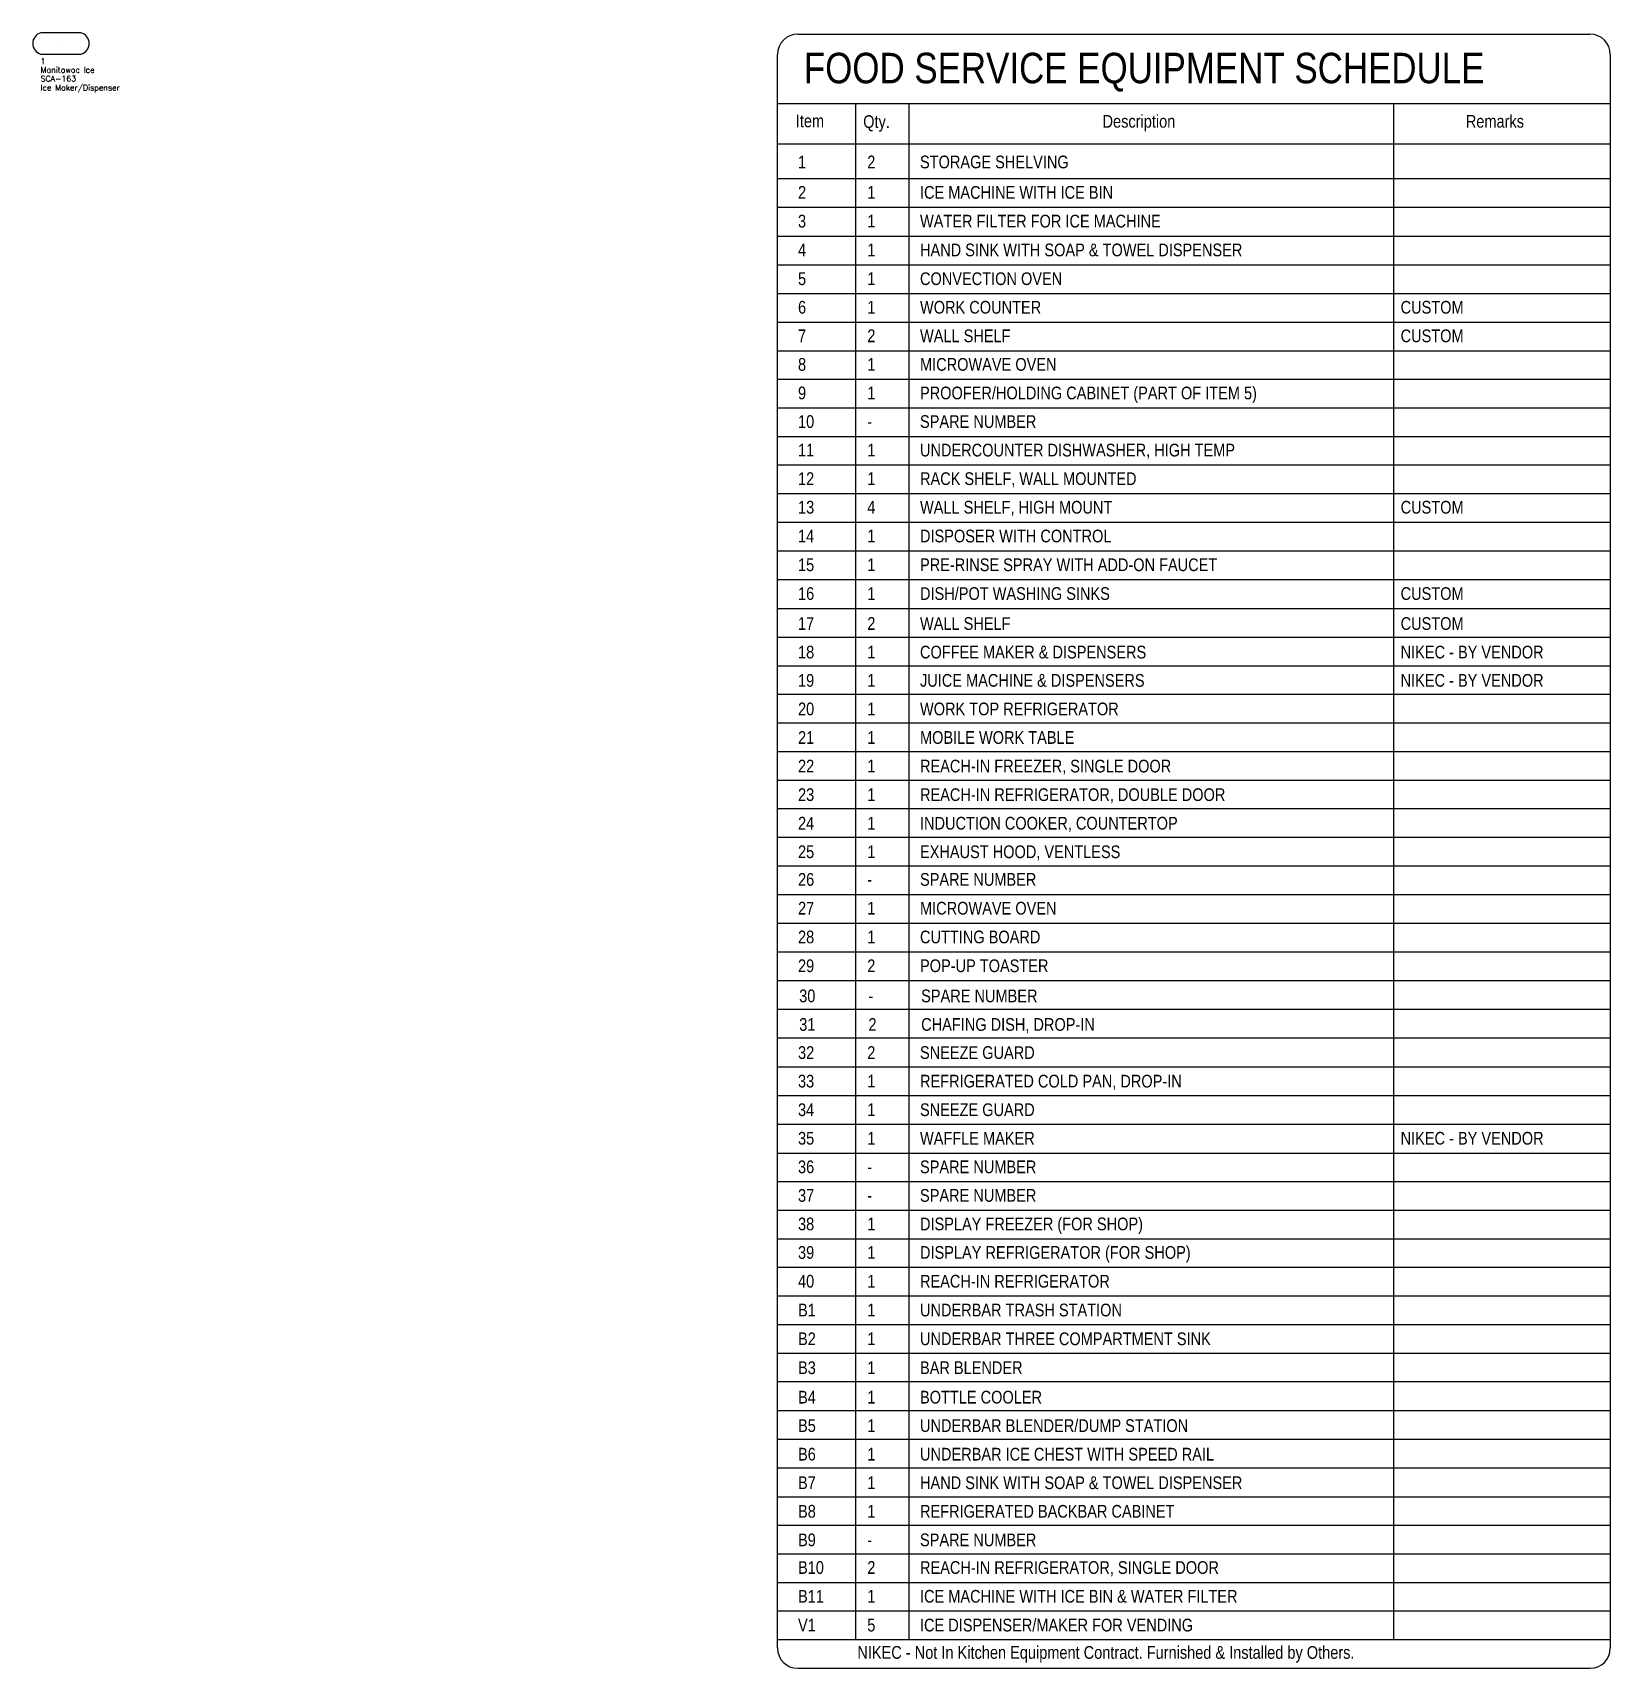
# Model space of a CAD drawing. Extents: x 1854 to 13881, y 653 to 2008.
# Drawn here: x 10255 to 10876, y 1364 to 2008 of the extents above; entities that cross this region are included whole.
import ezdxf
from ezdxf.enums import TextEntityAlignment as Align

# ---------------------------------------------------------------- set-up
doc = ezdxf.new("R2010")
doc.units = 0
doc.header["$LTSCALE"] = 0.5
doc.header["$MEASUREMENT"] = 0
for name, color, linetype in [('800', 8, 'Continuous'), ('801', 8, 'Continuous'), ('802', 8, 'Continuous'), ('FS-EQPLAN', 8, 'Continuous'), ('FS-EQUIP', 8, 'Continuous')]:
    doc.layers.add(name, color=color, linetype=linetype)
doc.styles.add('KCLBAL', font='ROMANS.SHX')
doc.styles.get("Standard").update_dxf_attribs({"font": 'technic_.ttf', "height": 5})

# ---------------------------------------------------------------- blocks, each defined once
blk = doc.blocks.new('kclell4')
at = {"layer": '800'}
blk.add_lwpolyline([(-0.164, 0.088, 0.770139), (-0.164, -0.088), (0.164, -0.088, 0.770139), (0.164, 0.088)], format="xyb", close=True, dxfattribs=at)
at = {"layer": 'DEFPOINTS'}
blk.add_line((0, 0), (0, 0, 0.001), dxfattribs=at)
at = {"layer": '800', "style": 'KCLBAL'}
blk.add_attdef('KCL-ITEM', text='', height=0.0937, dxfattribs=at).set_placement((0, 0), align=Align.MIDDLE)
at = {"layer": '801', "style": 'KCLBAL'}
for tag, p in [('KCL-QTY', (-0.167, -0.169)), ('KCL-MFR-SCHDNAME', (-0.167, -0.24)), ('KCL-MODEL', (-0.167, -0.312)), ('KCL-CATEGORY', (-0.167, -0.386))]:
    blk.add_attdef(tag, p, '', height=0.0469, dxfattribs=at)
at = {"layer": '802', "style": 'KCLBAL', "flags": 1}
for tag, p in [('KCL-REMARK-USER-EQUIP', (-0.167, -0.409)), ('KCL-REMARK', (-0.167, -0.417)), ('KCL-ELEC', (-0.167, -0.434)), ('KCL-EL-REMARK-USER', (-0.167, -0.441)), ('KCL-EL-REMARK', (-0.167, -0.449)), ('KCL-CW', (-0.167, -0.467)), ('KCL-HW', (-0.167, -0.473)), ('KCL-DD', (-0.167, -0.479)), ('KCL-ID', (-0.167, -0.485)), ('KCL-GAS', (-0.167, -0.491)), ('KCL-SI', (-0.167, -0.497)), ('KCL-SR', (-0.167, -0.503)), ('KCL-PL-REMARK-USER', (-0.167, -0.51)), ('KCL-PL-REMARK', (-0.167, -0.517)), ('KCL-HVAC-IN', (-0.167, -0.533)), ('KCL-HVAC-OUT', (-0.167, -0.539)), ('KCL-HVAC-REMARK-USER', (-0.167, -0.545)), ('KCL-HVAC-REMARK', (-0.167, -0.553)), ('KCL-REFRIG-REMARK-USER', (-0.167, -0.57)), ('KCL-USER-PDF-LOCAL', (-0.167, -0.59)), ('KCL-USER-PDF-WEB', (-0.167, -0.598)), ('KCL-NAFEM-SIS', (-0.167, -0.616)), ('KCL-EQUIP-DIM', (-0.167, -0.633)), ('KCL-USERFIELD1', (-0.167, -0.651)), ('KCL-USERFIELD2', (-0.167, -0.658)), ('KCL-USERFIELD3', (-0.167, -0.665)), ('KCL-USERFIELD4', (-0.167, -0.672)), ('KCL-USERFIELD5', (-0.167, -0.677)), ('KCL-USERFIELD6', (-0.167, -0.683)), ('KCL-USERFIELD7', (-0.167, -0.69)), ('KCL-USERFIELD8', (-0.167, -0.697)), ('KCL-USERFIELD9', (-0.167, -0.704)), ('KCL-USERSPEC1', (-0.167, -0.721)), ('KCL-USERSPEC2', (-0.167, -0.732)), ('KCL-USERSPEC3', (-0.167, -0.738)), ('KCL-USERSPEC4', (-0.167, -0.749)), ('KCL-SYSSPEC1', (-0.167, -0.768)), ('KCL-SYSSPEC2', (-0.167, -0.778)), ('KCL-SYSSPEC3', (-0.167, -0.784)), ('KCL-SYSSPEC4', (-0.167, -0.795)), ('KCL-MFR', (-0.167, -0.814)), ('KCL-FILENAME', (-0.167, -0.822))]:
    blk.add_attdef(tag, p, '', height=0.0132, dxfattribs=at)
blk = doc.blocks.new('SCHEDULE')
at = {"layer": 'FS-EQPLAN', "flags": 4}
for tag, p in [('ITEM', (0, 0)), ('QTY.', (27.27, 0)), ('DESCRIPTION', (48.04, 0)), ('REMARKS', (237.33, 0))]:
    blk.add_attdef(tag, p, '', height=5, dxfattribs=at)

msp = doc.modelspace()

# ---------------------------------------------------------------- linework, layer by layer
at = {"layer": 'FS-EQPLAN'}
for p, q in [((10556.42, 2007.74), (10868.41, 2007.74)), ((10548.42, 1372.18), (10548.42, 1999.74)), ((10876.41, 1999.74), (10876.41, 1372.18)), ((10548.42, 1980.49), (10876.41, 1980.49)), ((10579.19, 1980.49), (10579.19, 1375.52)), ((10600.09, 1980.49), (10600.09, 1375.52)), ((10791, 1980.49), (10791, 1375.52)), ((10548.42, 1964.49), (10876.41, 1964.49)), ((10548.42, 1950.92), (10876.41, 1950.92)), ((10548.42, 1939.59), (10876.41, 1939.59)), ((10548.42, 1928.25), (10876.41, 1928.25)), ((10548.42, 1916.92), (10876.41, 1916.92)), ((10548.42, 1905.59), (10876.41, 1905.59)), ((10548.42, 1894.34), (10876.41, 1894.34)), ((10548.42, 1883.09), (10876.41, 1883.09)), ((10548.42, 1871.84), (10876.41, 1871.84)), ((10548.42, 1860.59), (10876.41, 1860.59)), ((10548.42, 1849.34), (10876.41, 1849.34)), ((10548.42, 1838.09), (10876.41, 1838.09)), ((10548.42, 1826.84), (10876.41, 1826.84)), ((10548.42, 1815.59), (10876.41, 1815.59)), ((10548.42, 1804.26), (10876.41, 1804.26)), ((10548.42, 1792.92), (10876.41, 1792.92)), ((10548.42, 1781.59), (10876.41, 1781.59)), ((10548.42, 1770.26), (10876.41, 1770.26)), ((10548.42, 1759.01), (10876.41, 1759.01)), ((10548.42, 1747.76), (10876.41, 1747.76)), ((10548.42, 1736.51), (10876.41, 1736.51)), ((10548.42, 1725.26), (10876.41, 1725.26)), ((10548.42, 1714.01), (10876.41, 1714.01)), ((10548.42, 1702.76), (10876.41, 1702.76)), ((10548.42, 1691.51), (10876.41, 1691.51)), ((10548.42, 1680.26), (10876.41, 1680.26)), ((10548.42, 1668.93), (10876.41, 1668.93)), ((10548.42, 1657.59), (10876.41, 1657.59)), ((10548.42, 1646.34), (10876.41, 1646.34)), ((10548.42, 1635.09), (10876.41, 1635.09)), ((10548.42, 1623.76), (10876.41, 1623.76)), ((10548.42, 1612.43), (10876.41, 1612.43)), ((10548.42, 1601.09), (10876.41, 1601.09)), ((10548.42, 1589.76), (10876.41, 1589.76)), ((10548.42, 1578.43), (10876.41, 1578.43)), ((10548.42, 1567.09), (10876.41, 1567.09)), ((10548.42, 1555.85), (10876.41, 1555.85)), ((10548.42, 1544.6), (10876.41, 1544.6)), ((10548.42, 1533.35), (10876.41, 1533.35)), ((10548.42, 1522.1), (10876.41, 1522.1)), ((10548.42, 1510.85), (10876.41, 1510.85)), ((10548.42, 1499.6), (10876.41, 1499.6)), ((10548.42, 1488.35), (10876.41, 1488.35)), ((10548.42, 1477.1), (10876.41, 1477.1)), ((10548.42, 1465.76), (10876.41, 1465.76)), ((10548.42, 1454.43), (10876.41, 1454.43)), ((10548.42, 1443.1), (10876.41, 1443.1)), ((10548.42, 1431.76), (10876.41, 1431.76)), ((10548.42, 1420.52), (10876.41, 1420.52)), ((10548.42, 1409.27), (10876.41, 1409.27)), ((10548.42, 1398.02), (10876.41, 1398.02)), ((10548.42, 1386.77), (10876.41, 1386.77)), ((10548.42, 1375.52), (10876.41, 1375.52)), ((10556.42, 1364.18), (10868.41, 1364.18))]:
    msp.add_line(p, q, dxfattribs=at)
for centre, start, end in [((10556.42, 1999.74), 90, 180), ((10868.41, 1999.74), 0, 90), ((10556.42, 1372.18), 180, 270), ((10868.41, 1372.18), 270, 0)]:
    msp.add_arc(centre, 8, start, end, dxfattribs=at)

# ---------------------------------------------------------------- block references
for p, values in [((10556.5, 1954.91), {'ITEM': '1', 'QTY.': '2', 'DESCRIPTION': 'STORAGE SHELVING'}), ((10556.5, 1942.94), {'ITEM': '2', 'QTY.': '1', 'DESCRIPTION': 'ICE MACHINE WITH ICE BIN'}), ((10556.5, 1931.61), {'ITEM': '3', 'QTY.': '1', 'DESCRIPTION': 'WATER FILTER FOR ICE MACHINE'}), ((10556.5, 1920.27), {'ITEM': '4', 'QTY.': '1', 'DESCRIPTION': 'HAND SINK WITH SOAP & TOWEL DISPENSER'}), ((10556.5, 1908.94), {'ITEM': '5', 'QTY.': '1', 'DESCRIPTION': 'CONVECTION OVEN'}), ((10556.5, 1897.69), {'ITEM': '6', 'QTY.': '1', 'DESCRIPTION': 'WORK COUNTER', 'REMARKS': 'CUSTOM'}), ((10556.5, 1886.44), {'ITEM': '7', 'QTY.': '2', 'DESCRIPTION': 'WALL SHELF', 'REMARKS': 'CUSTOM'}), ((10556.5, 1875.19), {'ITEM': '8', 'QTY.': '1', 'DESCRIPTION': 'MICROWAVE OVEN'}), ((10556.5, 1863.94), {'ITEM': '9', 'QTY.': '1', 'DESCRIPTION': 'PROOFER/HOLDING CABINET (PART OF ITEM 5)'}), ((10556.5, 1852.69), {'ITEM': '10', 'QTY.': '-', 'DESCRIPTION': 'SPARE NUMBER'}), ((10556.5, 1841.44), {'ITEM': '11', 'QTY.': '1', 'DESCRIPTION': 'UNDERCOUNTER DISHWASHER, HIGH TEMP'}), ((10556.5, 1830.19), {'ITEM': '12', 'QTY.': '1', 'DESCRIPTION': 'RACK SHELF, WALL MOUNTED'}), ((10556.5, 1818.94), {'ITEM': '13', 'QTY.': '4', 'DESCRIPTION': 'WALL SHELF, HIGH MOUNT', 'REMARKS': 'CUSTOM'}), ((10556.5, 1807.61), {'ITEM': '14', 'QTY.': '1', 'DESCRIPTION': 'DISPOSER WITH CONTROL'}), ((10556.5, 1796.28), {'ITEM': '15', 'QTY.': '1', 'DESCRIPTION': 'PRE-RINSE SPRAY WITH ADD-ON FAUCET'}), ((10556.5, 1784.94), {'ITEM': '16', 'QTY.': '1', 'DESCRIPTION': 'DISH/POT WASHING SINKS', 'REMARKS': 'CUSTOM'}), ((10556.5, 1773.14), {'ITEM': '17', 'QTY.': '2', 'DESCRIPTION': 'WALL SHELF', 'REMARKS': 'CUSTOM'}), ((10556.5, 1761.89), {'ITEM': '18', 'QTY.': '1', 'DESCRIPTION': 'COFFEE MAKER & DISPENSERS', 'REMARKS': 'NIKEC - BY VENDOR'}), ((10556.5, 1750.75), {'ITEM': '19', 'QTY.': '1', 'DESCRIPTION': 'JUICE MACHINE & DISPENSERS', 'REMARKS': 'NIKEC - BY VENDOR'}), ((10556.5, 1739.5), {'ITEM': '20', 'QTY.': '1', 'DESCRIPTION': 'WORK TOP REFRIGERATOR'}), ((10556.5, 1728.25), {'ITEM': '21', 'QTY.': '1', 'DESCRIPTION': 'MOBILE WORK TABLE'}), ((10556.5, 1717), {'ITEM': '22', 'QTY.': '1', 'DESCRIPTION': 'REACH-IN FREEZER, SINGLE DOOR'}), ((10556.5, 1705.75), {'ITEM': '23', 'QTY.': '1', 'DESCRIPTION': 'REACH-IN REFRIGERATOR, DOUBLE DOOR'}), ((10556.5, 1694.5), {'ITEM': '24', 'QTY.': '1', 'DESCRIPTION': 'INDUCTION COOKER, COUNTERTOP'}), ((10556.5, 1683.25), {'ITEM': '25', 'QTY.': '1', 'DESCRIPTION': 'EXHAUST HOOD, VENTLESS'}), ((10556.5, 1672.36), {'ITEM': '26', 'QTY.': '-', 'DESCRIPTION': 'SPARE NUMBER'}), ((10556.5, 1661.03), {'ITEM': '27', 'QTY.': '1', 'DESCRIPTION': 'MICROWAVE OVEN'}), ((10556.5, 1649.7), {'ITEM': '28', 'QTY.': '1', 'DESCRIPTION': 'CUTTING BOARD'}), ((10556.5, 1638.36), {'ITEM': '29', 'QTY.': '2', 'DESCRIPTION': 'POP-UP TOASTER'}), ((10556.96, 1626.49), {'ITEM': '30', 'QTY.': '-', 'DESCRIPTION': 'SPARE NUMBER'}), ((10556.96, 1615.24), {'ITEM': '31', 'QTY.': '2', 'DESCRIPTION': 'CHAFING DISH, DROP-IN'}), ((10556.5, 1604.17), {'ITEM': '32', 'QTY.': '2', 'DESCRIPTION': 'SNEEZE GUARD'}), ((10556.5, 1592.92), {'ITEM': '33', 'QTY.': '1', 'DESCRIPTION': 'REFRIGERATED COLD PAN, DROP-IN'}), ((10556.5, 1581.67), {'ITEM': '34', 'QTY.': '1', 'DESCRIPTION': 'SNEEZE GUARD'}), ((10556.5, 1570.42), {'ITEM': '35', 'QTY.': '1', 'DESCRIPTION': 'WAFFLE MAKER', 'REMARKS': 'NIKEC - BY VENDOR'}), ((10556.5, 1559.17), {'ITEM': '36', 'QTY.': '-', 'DESCRIPTION': 'SPARE NUMBER'}), ((10556.5, 1547.92), {'ITEM': '37', 'QTY.': '-', 'DESCRIPTION': 'SPARE NUMBER'}), ((10556.5, 1536.67), {'ITEM': '38', 'QTY.': '1', 'DESCRIPTION': 'DISPLAY FREEZER (FOR SHOP)'}), ((10556.5, 1525.45), {'ITEM': '39', 'QTY.': '1', 'DESCRIPTION': 'DISPLAY REFRIGERATOR (FOR SHOP)'}), ((10556.5, 1514.12), {'ITEM': '40', 'QTY.': '1', 'DESCRIPTION': 'REACH-IN REFRIGERATOR'}), ((10556.5, 1502.78), {'ITEM': 'B1', 'QTY.': '1', 'DESCRIPTION': 'UNDERBAR TRASH STATION'}), ((10556.5, 1491.45), {'ITEM': 'B2', 'QTY.': '1', 'DESCRIPTION': 'UNDERBAR THREE COMPARTMENT SINK'}), ((10556.5, 1480.06), {'ITEM': 'B3', 'QTY.': '1', 'DESCRIPTION': 'BAR BLENDER'}), ((10556.5, 1468.46), {'ITEM': 'B4', 'QTY.': '1', 'DESCRIPTION': 'BOTTLE COOLER'}), ((10556.5, 1457.26), {'ITEM': 'B5', 'QTY.': '1', 'DESCRIPTION': 'UNDERBAR BLENDER/DUMP STATION'}), ((10556.5, 1446.01), {'ITEM': 'B6', 'QTY.': '1', 'DESCRIPTION': 'UNDERBAR ICE CHEST WITH SPEED RAIL'}), ((10556.5, 1434.76), {'ITEM': 'B7', 'QTY.': '1', 'DESCRIPTION': 'HAND SINK WITH SOAP & TOWEL DISPENSER'}), ((10556.5, 1423.51), {'ITEM': 'B8', 'QTY.': '1', 'DESCRIPTION': 'REFRIGERATED BACKBAR CABINET'}), ((10556.5, 1412.26), {'ITEM': 'B9', 'QTY.': '-', 'DESCRIPTION': 'SPARE NUMBER'}), ((10556.5, 1401.37), {'ITEM': 'B10', 'QTY.': '2', 'DESCRIPTION': 'REACH-IN REFRIGERATOR, SINGLE DOOR'}), ((10556.5, 1390.04), {'ITEM': 'B11', 'QTY.': '1', 'DESCRIPTION': 'ICE MACHINE WITH ICE BIN & WATER FILTER'}), ((10556.5, 1378.7), {'ITEM': 'V1', 'QTY.': '5', 'DESCRIPTION': 'ICE DISPENSER/MAKER FOR VENDING'})]:
    msp.add_blockref('SCHEDULE', p, dxfattribs=at).add_auto_attribs(values)
at = {"layer": 'FS-EQUIP', "xscale": 48, "yscale": 48, "zscale": 48}
msp.add_blockref('kclell4', (10266.21, 2004.09), dxfattribs=at).add_auto_attribs({'KCL-QTY': '1', 'KCL-MFR-SCHDNAME': 'Manitowoc Ice', 'KCL-MODEL': 'SCA-163', 'KCL-CATEGORY': 'Ice Maker/Dispenser'})

# ---------------------------------------------------------------- texts
at = {"layer": 'FS-EQPLAN'}
for s, height, p in [('FOOD SERVICE EQUIPMENT SCHEDULE', 12, (10558.79, 1988.41)), ('Item', 5, (10555.62, 1971.09)), ('Qty.', 5, (10582.16, 1970.81)), ('Description', 5, (10676.44, 1970.93)), ('Remarks', 5, (10819.51, 1970.93)), ('NIKEC - Not In Kitchen Equipment Contract. Furnished & Installed by Others.', 5, (10579.87, 1367.93))]:
    msp.add_text(s, height=height, dxfattribs=at).set_placement(p)

doc.saveas('drawing.dxf')
